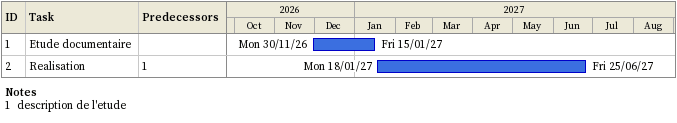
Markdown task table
| ID | Task | Start | Finish | Predecessors |
|---|---|---|---|---|
| 1 | Etude documentaire | 2026-11-30 | 2027-01-15 |  |
| 2 | Realisation | 2027-01-18 | 2027-06-25 | 1 |

Notes
- 1: description de l'etude
